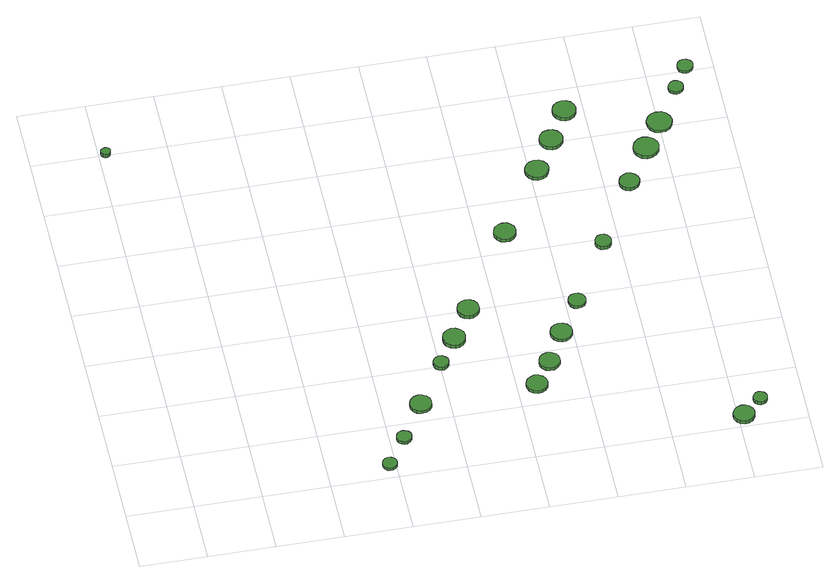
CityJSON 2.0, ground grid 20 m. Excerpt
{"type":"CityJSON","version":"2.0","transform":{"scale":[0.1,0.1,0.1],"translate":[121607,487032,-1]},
"CityObjects":{
"tree1":{"type":"SolitaryVegetationObject","attributes":{"function":"something"},"geometry":[{"type":"MultiSurface","lod":"1","boundaries":[[[0,1,2,3,4,5,6,7,8,9,10,11,12,13,14]],[[15,16,17,18,19,20,21,22,23,24,25,26,27,28,29]],[[0,29,28,1]],[[1,28,27,2]],[[2,27,26,3]],[[3,26,25,4]],[[4,25,24,5]],[[5,24,23,6]],[[6,23,22,7]],[[7,22,21,8]],[[8,21,20,9]],[[9,20,19,10]],[[10,19,18,11]],[[11,18,17,12]],[[12,17,16,13]],[[13,16,15,14]],[[14,15,29,0]]]}]},
"tree2":{"type":"SolitaryVegetationObject","attributes":{"function":"something"},"geometry":[{"type":"MultiSurface","lod":"1","boundaries":[[[30,31,32,33,34,35,36,37,38,39,40,41,42,43,44]],[[45,46,47,48,49,50,51,52,53,54,55,56,57,58,59]],[[30,59,58,31]],[[31,58,57,32]],[[32,57,56,33]],[[33,56,55,34]],[[34,55,54,35]],[[35,54,53,36]],[[36,53,52,37]],[[37,52,51,38]],[[38,51,50,39]],[[39,50,49,40]],[[40,49,48,41]],[[41,48,47,42]],[[42,47,46,43]],[[43,46,45,44]],[[44,45,59,30]]]}]},
"tree3":{"type":"SolitaryVegetationObject","attributes":{"function":"something"},"geometry":[{"type":"MultiSurface","lod":"1","boundaries":[[[60,61,62,63,64,65,66,67,68,69,70,71,72,73,74]],[[75,76,77,78,79,80,81,82,83,84,85,86,87,88,89]],[[60,89,88,61]],[[61,88,87,62]],[[62,87,86,63]],[[63,86,85,64]],[[64,85,84,65]],[[65,84,83,66]],[[66,83,82,67]],[[67,82,81,68]],[[68,81,80,69]],[[69,80,79,70]],[[70,79,78,71]],[[71,78,77,72]],[[72,77,76,73]],[[73,76,75,74]],[[74,75,89,60]]]}]},
"tree4":{"type":"SolitaryVegetationObject","attributes":{"function":"something"},"geometry":[{"type":"MultiSurface","lod":"1","boundaries":[[[90,91,92,93,94,95,96,97,98,99,100,101,102,103,104]],[[105,106,107,108,109,110,111,112,113,114,115,116,117,118,119]],[[90,119,118,91]],[[91,118,117,92]],[[92,117,116,93]],[[93,116,115,94]],[[94,115,114,95]],[[95,114,113,96]],[[96,113,112,97]],[[97,112,111,98]],[[98,111,110,99]],[[99,110,109,100]],[[100,109,108,101]],[[101,108,107,102]],[[102,107,106,103]],[[103,106,105,104]],[[104,105,119,90]]]}]},
"tree5":{"type":"SolitaryVegetationObject","attributes":{"function":"something"},"geometry":[{"type":"MultiSurface","lod":"1","boundaries":[[[120,121,122,123,124,125,126,127,128,129,130,131,132,133,134]],[[135,136,137,138,139,140,141,142,143,144,145,146,147,148,149]],[[120,149,148,121]],[[121,148,147,122]],[[122,147,146,123]],[[123,146,145,124]],[[124,145,144,125]],[[125,144,143,126]],[[126,143,142,127]],[[127,142,141,128]],[[128,141,140,129]],[[129,140,139,130]],[[130,139,138,131]],[[131,138,137,132]],[[132,137,136,133]],[[133,136,135,134]],[[134,135,149,120]]]}]},
"tree6":{"type":"SolitaryVegetationObject","attributes":{"function":"something"},"geometry":[{"type":"MultiSurface","lod":"1","boundaries":[[[150,151,152,153,154,155,156,157,158,159,160,161,162,163,164]],[[165,166,167,168,169,170,171,172,173,174,175,176,177,178,179]],[[150,179,178,151]],[[151,178,177,152]],[[152,177,176,153]],[[153,176,175,154]],[[154,175,174,155]],[[155,174,173,156]],[[156,173,172,157]],[[157,172,171,158]],[[158,171,170,159]],[[159,170,169,160]],[[160,169,168,161]],[[161,168,167,162]],[[162,167,166,163]],[[163,166,165,164]],[[164,165,179,150]]]}]},
"tree7":{"type":"SolitaryVegetationObject","attributes":{"function":"something"},"geometry":[{"type":"MultiSurface","lod":"1","boundaries":[[[180,181,182,183,184,185,186,187,188,189,190,191,192,193,194]],[[195,196,197,198,199,200,201,202,203,204,205,206,207,208,209]],[[180,209,208,181]],[[181,208,207,182]],[[182,207,206,183]],[[183,206,205,184]],[[184,205,204,185]],[[185,204,203,186]],[[186,203,202,187]],[[187,202,201,188]],[[188,201,200,189]],[[189,200,199,190]],[[190,199,198,191]],[[191,198,197,192]],[[192,197,196,193]],[[193,196,195,194]],[[194,195,209,180]]]}]},
"tree8":{"type":"SolitaryVegetationObject","attributes":{"function":"something"},"geometry":[{"type":"MultiSurface","lod":"1","boundaries":[[[210,211,212,213,214,215,216,217,218,219,220,221,222,223,224]],[[225,226,227,228,229,230,231,232,233,234,235,236,237,238,239]],[[210,239,238,211]],[[211,238,237,212]],[[212,237,236,213]],[[213,236,235,214]],[[214,235,234,215]],[[215,234,233,216]],[[216,233,232,217]],[[217,232,231,218]],[[218,231,230,219]],[[219,230,229,220]],[[220,229,228,221]],[[221,228,227,222]],[[222,227,226,223]],[[223,226,225,224]],[[224,225,239,210]]]}]},
"tree9":{"type":"SolitaryVegetationObject","attributes":{"function":"something"},"geometry":[{"type":"MultiSurface","lod":"1","boundaries":[[[240,241,242,243,244,245,246,247,248,249,250,251,252,253,254]],[[255,256,257,258,259,260,261,262,263,264,265,266,267,268,269]],[[240,269,268,241]],[[241,268,267,242]],[[242,267,266,243]],[[243,266,265,244]],[[244,265,264,245]],[[245,264,263,246]],[[246,263,262,247]],[[247,262,261,248]],[[248,261,260,249]],[[249,260,259,250]],[[250,259,258,251]],[[251,258,257,252]],[[252,257,256,253]],[[253,256,255,254]],[[254,255,269,240]]]}]},
"tree10":{"type":"SolitaryVegetationObject","attributes":{"function":"something"},"geometry":[{"type":"MultiSurface","lod":"1","boundaries":[[[270,271,272,273,274,275,276,277,278,279,280,281,282,283,284]],[[285,286,287,288,289,290,291,292,293,294,295,296,297,298,299]],[[270,299,298,271]],[[271,298,297,272]],[[272,297,296,273]],[[273,296,295,274]],[[274,295,294,275]],[[275,294,293,276]],[[276,293,292,277]],[[277,292,291,278]],[[278,291,290,279]],[[279,290,289,280]],[[280,289,288,281]],[[281,288,287,282]],[[282,287,286,283]],[[283,286,285,284]],[[284,285,299,270]]]}]},
"tree11":{"type":"SolitaryVegetationObject","attributes":{"function":"something"},"geometry":[{"type":"MultiSurface","lod":"1","boundaries":[[[300,301,302,303,304,305,306,307,308,309,310,311,312,313,314]],[[315,316,317,318,319,320,321,322,323,324,325,326,327,328,329]],[[300,329,328,301]],[[301,328,327,302]],[[302,327,326,303]],[[303,326,325,304]],[[304,325,324,305]],[[305,324,323,306]],[[306,323,322,307]],[[307,322,321,308]],[[308,321,320,309]],[[309,320,319,310]],[[310,319,318,311]],[[311,318,317,312]],[[312,317,316,313]],[[313,316,315,314]],[[314,315,329,300]]]}]},
"tree12":{"type":"SolitaryVegetationObject","attributes":{"function":"something"},"geometry":[{"type":"MultiSurface","lod":"1","boundaries":[[[330,331,332,333,334,335,336,337,338,339,340,341,342,343,344]],[[345,346,347,348,349,350,351,352,353,354,355,356,357,358,359]],[[330,359,358,331]],[[331,358,357,332]],[[332,357,356,333]],[[333,356,355,334]],[[334,355,354,335]],[[335,354,353,336]],[[336,353,352,337]],[[337,352,351,338]],[[338,351,350,339]],[[339,350,349,340]],[[340,349,348,341]],[[341,348,347,342]],[[342,347,346,343]],[[343,346,345,344]],[[344,345,359,330]]]}]},
"tree13":{"type":"SolitaryVegetationObject","attributes":{"function":"something"},"geometry":[{"type":"MultiSurface","lod":"1","boundaries":[[[360,361,362,363,364,365,366,367,368,369,370,371,372,373,374]],[[375,376,377,378,379,380,381,382,383,384,385,386,387,388,389]],[[360,389,388,361]],[[361,388,387,362]],[[362,387,386,363]],[[363,386,385,364]],[[364,385,384,365]],[[365,384,383,366]],[[366,383,382,367]],[[367,382,381,368]],[[368,381,380,369]],[[369,380,379,370]],[[370,379,378,371]],[[371,378,377,372]],[[372,377,376,373]],[[373,376,375,374]],[[374,375,389,360]]]}]},
"tree14":{"type":"SolitaryVegetationObject","attributes":{"function":"something"},"geometry":[{"type":"MultiSurface","lod":"1","boundaries":[[[390,391,392,393,394,395,396,397,398,399,400,401,402,403,404]],[[405,406,407,408,409,410,411,412,413,414,415,416,417,418,419]],[[390,419,418,391]],[[391,418,417,392]],[[392,417,416,393]],[[393,416,415,394]],[[394,415,414,395]],[[395,414,413,396]],[[396,413,412,397]],[[397,412,411,398]],[[398,411,410,399]],[[399,410,409,400]],[[400,409,408,401]],[[401,408,407,402]],[[402,407,406,403]],[[403,406,405,404]],[[404,405,419,390]]]}]},
"tree15":{"type":"SolitaryVegetationObject","attributes":{"function":"something"},"geometry":[{"type":"MultiSurface","lod":"1","boundaries":[[[420,421,422,423,424,425,426,427,428,429,430,431,432,433,434]],[[435,436,437,438,439,440,441,442,443,444,445,446,447,448,449]],[[420,449,448,421]],[[421,448,447,422]],[[422,447,446,423]],[[423,446,445,424]],[[424,445,444,425]],[[425,444,443,426]],[[426,443,442,427]],[[427,442,441,428]],[[428,441,440,429]],[[429,440,439,430]],[[430,439,438,431]],[[431,438,437,432]],[[432,437,436,433]],[[433,436,435,434]],[[434,435,449,420]]]}]},
"tree16":{"type":"SolitaryVegetationObject","attributes":{"function":"something"},"geometry":[{"type":"MultiSurface","lod":"1","boundaries":[[[450,451,452,453,454,455,456,457,458,459,460,461,462,463,464]],[[465,466,467,468,469,470,471,472,473,474,475,476,477,478,479]],[[450,479,478,451]],[[451,478,477,452]],[[452,477,476,453]],[[453,476,475,454]],[[454,475,474,455]],[[455,474,473,456]],[[456,473,472,457]],[[457,472,471,458]],[[458,471,470,459]],[[459,470,469,460]],[[460,469,468,461]],[[461,468,467,462]],[[462,467,466,463]],[[463,466,465,464]],[[464,465,479,450]]]}]},
"tree17":{"type":"SolitaryVegetationObject","attributes":{"function":"something"},"geometry":[{"type":"MultiSurface","lod":"1","boundaries":[[[480,481,482,483,484,485,486,487,488,489,490,491,492,493,494]],[[495,496,497,498,499,500,501,502,503,504,505,506,507,508,509]],[[480,509,508,481]],[[481,508,507,482]],[[482,507,506,483]],[[483,506,505,484]],[[484,505,504,485]],[[485,504,503,486]],[[486,503,502,487]],[[487,502,501,488]],[[488,501,500,489]],[[489,500,499,490]],[[490,499,498,491]],[[491,498,497,492]],[[492,497,496,493]],[[493,496,495,494]],[[494,495,509,480]]]}]},
"tree18":{"type":"SolitaryVegetationObject","attributes":{"function":"something"},"geometry":[{"type":"MultiSurface","lod":"1","boundaries":[[[510,511,512,513,514,515,516,517,518,519,520,521,522,523,524]],[[525,526,527,528,529,530,531,532,533,534,535,536,537,538,539]],[[510,539,538,511]],[[511,538,537,512]],[[512,537,536,513]],[[513,536,535,514]],[[514,535,534,515]],[[515,534,533,516]],[[516,533,532,517]],[[517,532,531,518]],[[518,531,530,519]],[[519,530,529,520]],[[520,529,528,521]],[[521,528,527,522]],[[522,527,526,523]],[[523,526,525,524]],[[524,525,539,510]]]}]},
"tree19":{"type":"SolitaryVegetationObject","attributes":{"function":"something"},"geometry":[{"type":"MultiSurface","lod":"1","boundaries":[[[540,541,542,543,544,545,546,547,548,549,550,551,552,553,554]],[[555,556,557,558,559,560,561,562,563,564,565,566,567,568,569]],[[540,569,568,541]],[[541,568,567,542]],[[542,567,566,543]],[[543,566,565,544]],[[544,565,564,545]],[[545,564,563,546]],[[546,563,562,547]],[[547,562,561,548]],[[548,561,560,549]],[[549,560,559,550]],[[550,559,558,551]],[[551,558,557,552]],[[552,557,556,553]],[[553,556,555,554]],[[554,555,569,540]]]}]},
"tree20":{"type":"SolitaryVegetationObject","attributes":{"function":"something"},"geometry":[{"type":"MultiSurface","lod":"1","boundaries":[[[570,571,572,573,574,575,576,577,578,579,580,581,582,583,584]],[[585,586,587,588,589,590,591,592,593,594,595,596,597,598,599]],[[570,599,598,571]],[[571,598,597,572]],[[572,597,596,573]],[[573,596,595,574]],[[574,595,594,575]],[[575,594,593,576]],[[576,593,592,577]],[[577,592,591,578]],[[578,591,590,579]],[[579,590,589,580]],[[580,589,588,581]],[[581,588,587,582]],[[582,587,586,583]],[[583,586,585,584]],[[584,585,599,570]]]}]},
"tree21":{"type":"SolitaryVegetationObject","attributes":{"function":"something"},"geometry":[{"type":"MultiSurface","lod":"1","boundaries":[[[600,601,602,603,604,605,606,607,608,609,610,611,612,613,614]],[[615,616,617,618,619,620,621,622,623,624,625,626,627,628,629]],[[600,629,628,601]],[[601,628,627,602]],[[602,627,626,603]],[[603,626,625,604]],[[604,625,624,605]],[[605,624,623,606]],[[606,623,622,607]],[[607,622,621,608]],[[608,621,620,609]],[[609,620,619,610]],[[610,619,618,611]],[[611,618,617,612]],[[612,617,616,613]],[[613,616,615,614]],[[614,615,629,600]]]}]},
"tree22":{"type":"SolitaryVegetationObject","attributes":{"function":"something"},"geometry":[{"type":"MultiSurface","lod":"1","boundaries":[[[630,631,632,633,634,635,636,637,638,639,640,641,642,643,644]],[[645,646,647,648,649,650,651,652,653,654,655,656,657,658,659]],[[630,659,658,631]],[[631,658,657,632]],[[632,657,656,633]],[[633,656,655,634]],[[634,655,654,635]],[[635,654,653,636]],[[636,653,652,637]],[[637,652,651,638]],[[638,651,650,639]],[[639,650,649,640]],[[640,649,648,641]],[[641,648,647,642]],[[642,647,646,643]],[[643,646,645,644]],[[644,645,659,630]]]}]},
"tree23":{"type":"SolitaryVegetationObject","attributes":{"function":"something"},"geometry":[{"type":"MultiSurface","lod":"1","boundaries":[[[660,661,662,663,664,665,666,667,668,669,670,671,672,673,674]],[[675,676,677,678,679,680,681,682,683,684,685,686,687,688,689]],[[660,689,688,661]],[[661,688,687,662]],[[662,687,686,663]],[[663,686,685,664]],[[664,685,684,665]],[[665,684,683,666]],[[666,683,682,667]],[[667,682,681,668]],[[668,681,680,669]],[[669,680,679,670]],[[670,679,678,671]],[[671,678,677,672]],[[672,677,676,673]],[[673,676,675,674]],[[674,675,689,660]]]}]}
},
"vertices":[
[33,1395,30],[32,1401,30],[28,1406,30],[23,1409,30],[17,1409,30],[11,1407,30],[7,1403,30],[4,1398,30],[4,1392,30],[7,1387,30],[11,1383,30],[17,1381,30],[23,1381,30],[28,1384,30],[32,1389,30],[32,1389,17],[28,1384,17],[23,1381,17],[17,1381,17],[11,1383,17],[7,1387,17],[4,1392,17],[4,1398,17],[7,1403,17],[11,1407,17],[17,1409,17],[23,1409,17],[28,1406,17],[32,1401,17],[33,1395,17],
[604,49,16],[602,58,16],[596,66,16],[588,70,16],[579,71,16],[570,68,16],[564,62,16],[560,54,16],[560,45,16],[564,36,16],[570,30,16],[579,27,16],[588,28,16],[596,33,16],[602,40,16],[602,40,6],[596,33,6],[588,28,6],[579,27,6],[570,30,6],[564,36,6],[560,45,6],[560,54,6],[564,62,6],[570,68,6],[579,71,6],[588,70,6],[596,66,6],[602,58,6],[604,49,6],
[665,142,17],[663,152,17],[657,159,17],[649,164,17],[640,165,17],[631,162,17],[624,156,17],[620,147,17],[620,138,17],[624,129,17],[631,123,17],[640,120,17],[649,121,17],[657,126,17],[663,133,17],[663,133,6],[657,126,6],[649,121,6],[640,120,6],[631,123,6],[624,129,6],[620,138,6],[620,147,6],[624,156,6],[631,162,6],[640,165,6],[649,164,6],[657,159,6],[663,152,6],[665,142,6],
[746,261,17],[744,274,17],[736,285,17],[724,291,17],[711,293,17],[698,289,17],[688,280,17],[683,268,17],[683,254,17],[688,242,17],[698,233,17],[711,229,17],[724,231,17],[736,237,17],[744,248,17],[744,248,6],[736,237,6],[724,231,6],[711,229,6],[698,233,6],[688,242,6],[683,254,6],[683,268,6],[688,280,6],[698,289,6],[711,293,6],[724,291,6],[736,285,6],[744,274,6],[746,261,6],
[826,406,20],[824,416,20],[818,423,20],[810,428,20],[800,429,20],[791,426,20],[784,420,20],[780,411,20],[780,401,20],[784,393,20],[791,386,20],[800,383,20],[810,384,20],[818,389,20],[824,397,20],[824,397,7],[818,389,7],[810,384,7],[800,383,7],[791,386,7],[784,393,7],[780,401,7],[780,411,7],[784,420,7],[791,426,7],[800,429,7],[810,428,7],[818,423,7],[824,416,7],[826,406,7],
[892,495,19],[889,509,19],[881,520,19],[869,527,19],[855,529,19],[841,524,19],[831,515,19],[825,502,19],[825,488,19],[831,475,19],[841,465,19],[855,461,19],[869,462,19],[881,469,19],[889,481,19],[889,481,6],[881,469,6],[869,462,6],[855,461,6],[841,465,6],[831,475,6],[825,488,6],[825,502,6],[831,515,6],[841,524,6],[855,529,6],[869,527,6],[881,520,6],[889,509,6],[892,495,6],
[952,599,19],[950,612,19],[942,623,19],[930,630,19],[917,631,19],[904,627,19],[894,618,19],[889,606,19],[889,592,19],[894,580,19],[904,571,19],[917,567,19],[930,568,19],[942,575,19],[950,586,19],[950,586,6],[942,575,6],[930,568,6],[917,567,6],[904,571,6],[894,580,6],[889,592,6],[889,606,6],[894,618,6],[904,627,6],[917,631,6],[930,630,6],[942,623,6],[950,612,6],[952,599,6],
[1089,273,16],[1086,286,16],[1078,297,16],[1067,303,16],[1054,305,16],[1041,300,16],[1031,292,16],[1026,280,16],[1026,267,16],[1031,254,16],[1041,246,16],[1054,242,16],[1067,243,16],[1078,250,16],[1086,260,16],[1086,260,5],[1078,250,5],[1067,243,5],[1054,242,5],[1041,246,5],[1031,254,5],[1026,267,5],[1026,280,5],[1031,292,5],[1041,300,5],[1054,305,5],[1067,303,5],[1078,297,5],[1086,286,5],[1089,273,5],
[1140,354,16],[1138,367,16],[1130,377,16],[1119,383,16],[1106,385,16],[1094,381,16],[1084,372,16],[1079,360,16],[1079,348,16],[1084,336,16],[1094,327,16],[1106,323,16],[1119,324,16],[1130,331,16],[1138,341,16],[1138,341,5],[1130,331,5],[1119,324,5],[1106,323,5],[1094,327,5],[1084,336,5],[1079,348,5],[1079,360,5],[1084,372,5],[1094,381,5],[1106,385,5],[1119,383,5],[1130,377,5],[1138,367,5],[1140,354,5],
[1198,459,15],[1195,473,15],[1187,484,15],[1175,491,15],[1162,492,15],[1149,488,15],[1139,479,15],[1133,466,15],[1133,452,15],[1139,440,15],[1149,431,15],[1162,427,15],[1175,428,15],[1187,435,15],[1195,446,15],[1195,446,5],[1187,435,5],[1175,428,5],[1162,427,5],[1149,431,5],[1139,440,5],[1133,452,5],[1133,466,5],[1139,479,5],[1149,488,5],[1162,492,5],[1175,491,5],[1187,484,5],[1195,473,5],[1198,459,5],
[1114,870,22],[1111,884,22],[1103,895,22],[1092,902,22],[1078,903,22],[1065,899,22],[1055,890,22],[1049,877,22],[1049,864,22],[1055,851,22],[1065,842,22],[1078,838,22],[1092,839,22],[1103,846,22],[1111,857,22],[1111,857,10],[1103,846,10],[1092,839,10],[1078,838,10],[1065,842,10],[1055,851,10],[1049,864,10],[1049,877,10],[1055,890,10],[1065,899,10],[1078,903,10],[1092,902,10],[1103,895,10],[1111,884,10],[1114,870,10],
[1259,572,15],[1257,583,15],[1251,592,15],[1241,597,15],[1231,598,15],[1220,595,15],[1212,588,15],[1208,578,15],[1208,567,15],[1212,557,15],[1220,550,15],[1231,547,15],[1241,548,15],[1251,553,15],[1257,562,15],[1257,562,5],[1251,553,5],[1241,548,5],[1231,547,5],[1220,550,5],[1212,557,5],[1208,567,5],[1208,578,5],[1212,588,5],[1220,595,5],[1231,598,5],[1241,597,5],[1251,592,5],[1257,583,5],[1259,572,5],
[1254,1091,24],[1251,1105,24],[1242,1117,24],[1230,1124,24],[1216,1125,24],[1202,1121,24],[1191,1111,24],[1185,1098,24],[1185,1084,24],[1191,1071,24],[1202,1061,24],[1216,1056,24],[1230,1058,24],[1242,1065,24],[1251,1077,24],[1251,1077,12],[1242,1065,12],[1230,1058,12],[1216,1056,12],[1202,1061,12],[1191,1071,12],[1185,1084,12],[1185,1098,12],[1191,1111,12],[1202,1121,12],[1216,1125,12],[1230,1124,12],[1242,1117,12],[1251,1105,12],[1254,1091,12],
[1375,777,24],[1373,787,24],[1367,796,24],[1358,801,24],[1348,802,24],[1338,799,24],[1331,792,24],[1327,782,24],[1327,772,24],[1331,763,24],[1338,756,24],[1348,753,24],[1358,754,24],[1367,759,24],[1373,767,24],[1373,767,11],[1367,759,11],[1358,754,11],[1348,753,11],[1338,756,11],[1331,763,11],[1327,772,11],[1327,782,11],[1331,792,11],[1338,799,11],[1348,802,11],[1358,801,11],[1367,796,11],[1373,787,11],[1375,777,11],
[1647,36,23],[1644,49,23],[1636,59,23],[1625,66,23],[1612,67,23],[1599,63,23],[1590,54,23],[1584,42,23],[1584,29,23],[1590,17,23],[1599,8,23],[1612,4,23],[1625,6,23],[1636,12,23],[1644,23,23],[1644,23,10],[1636,12,10],[1625,6,10],[1612,4,10],[1599,8,10],[1590,17,10],[1584,29,10],[1584,42,10],[1590,54,10],[1599,63,10],[1612,67,10],[1625,66,10],[1636,59,10],[1644,49,10],[1647,36,10],
[1318,1204,19],[1315,1218,19],[1306,1230,19],[1294,1237,19],[1280,1238,19],[1266,1234,19],[1255,1224,19],[1249,1211,19],[1249,1197,19],[1255,1184,19],[1266,1174,19],[1280,1170,19],[1294,1171,19],[1306,1178,19],[1315,1190,19],[1315,1190,7],[1306,1178,7],[1294,1171,7],[1280,1170,7],[1266,1174,7],[1255,1184,7],[1249,1197,7],[1249,1211,7],[1255,1224,7],[1266,1234,7],[1280,1238,7],[1294,1237,7],[1306,1230,7],[1315,1218,7],[1318,1204,7],
[1694,91,21],[1693,99,21],[1687,106,21],[1680,111,21],[1671,112,21],[1663,109,21],[1657,103,21],[1653,95,21],[1653,87,21],[1657,79,21],[1663,73,21],[1671,70,21],[1680,71,21],[1687,75,21],[1693,82,21],[1693,82,9],[1687,75,9],[1680,71,9],[1671,70,9],[1663,73,9],[1657,79,9],[1653,87,9],[1653,95,9],[1657,103,9],[1663,109,9],[1671,112,9],[1680,111,9],[1687,106,9],[1693,99,9],[1694,91,9],
[1378,1310,17],[1375,1324,17],[1366,1336,17],[1354,1343,17],[1340,1345,17],[1326,1340,17],[1315,1331,17],[1309,1318,17],[1309,1303,17],[1315,1290,17],[1326,1280,17],[1340,1276,17],[1354,1277,17],[1366,1285,17],[1375,1296,17],[1375,1296,5],[1366,1285,5],[1354,1277,5],[1340,1276,5],[1326,1280,5],[1315,1290,5],[1309,1303,5],[1309,1318,5],[1315,1331,5],[1326,1340,5],[1340,1345,5],[1354,1343,5],[1366,1336,5],[1375,1324,5],[1378,1310,5],
[1501,994,24],[1498,1005,24],[1491,1015,24],[1480,1021,24],[1468,1023,24],[1456,1019,24],[1447,1011,24],[1442,1000,24],[1442,987,24],[1447,976,24],[1456,968,24],[1468,964,24],[1480,966,24],[1491,972,24],[1498,982,24],[1498,982,12],[1491,972,12],[1480,966,12],[1468,964,12],[1456,968,12],[1447,976,12],[1442,987,12],[1442,1000,12],[1447,1011,12],[1456,1019,12],[1468,1023,12],[1480,1021,12],[1491,1015,12],[1498,1005,12],[1501,994,12],
[1583,1121,17],[1580,1137,17],[1570,1149,17],[1557,1157,17],[1541,1159,17],[1526,1154,17],[1514,1143,17],[1508,1129,17],[1508,1113,17],[1514,1099,17],[1526,1088,17],[1541,1083,17],[1557,1085,17],[1570,1093,17],[1580,1105,17],[1580,1105,6],[1570,1093,6],[1557,1085,6],[1541,1083,6],[1526,1088,6],[1514,1099,6],[1508,1113,6],[1508,1129,6],[1514,1143,6],[1526,1154,6],[1541,1159,6],[1557,1157,6],[1570,1149,6],[1580,1137,6],[1583,1121,6],
[1640,1213,15],[1636,1228,15],[1627,1241,15],[1614,1249,15],[1598,1250,15],[1583,1246,15],[1572,1235,15],[1565,1221,15],[1565,1205,15],[1572,1191,15],[1583,1180,15],[1598,1176,15],[1614,1177,15],[1627,1185,15],[1636,1198,15],[1636,1198,6],[1627,1185,6],[1614,1177,6],[1598,1176,6],[1583,1180,6],[1572,1191,6],[1565,1205,6],[1565,1221,6],[1572,1235,6],[1583,1246,6],[1598,1250,6],[1614,1249,6],[1627,1241,6],[1636,1228,6],[1640,1213,6],
[1698,1337,16],[1696,1346,16],[1690,1354,16],[1682,1359,16],[1673,1360,16],[1664,1357,16],[1657,1350,16],[1653,1342,16],[1653,1332,16],[1657,1324,16],[1664,1318,16],[1673,1315,16],[1682,1316,16],[1690,1320,16],[1696,1328,16],[1696,1328,6],[1690,1320,6],[1682,1316,6],[1673,1315,6],[1664,1318,6],[1657,1324,6],[1653,1332,6],[1653,1342,6],[1657,1350,6],[1664,1357,6],[1673,1360,6],[1682,1359,6],[1690,1354,6],[1696,1346,6],[1698,1337,6],
[1741,1414,16],[1739,1423,16],[1733,1431,16],[1724,1436,16],[1715,1437,16],[1705,1434,16],[1698,1427,16],[1694,1418,16],[1694,1409,16],[1698,1400,16],[1705,1393,16],[1715,1390,16],[1724,1391,16],[1733,1396,16],[1739,1404,16],[1739,1404,6],[1733,1396,6],[1724,1391,6],[1715,1390,6],[1705,1393,6],[1698,1400,6],[1694,1409,6],[1694,1418,6],[1698,1427,6],[1705,1434,6],[1715,1437,6],[1724,1436,6],[1733,1431,6],[1739,1423,6],[1741,1414,6]
]}
